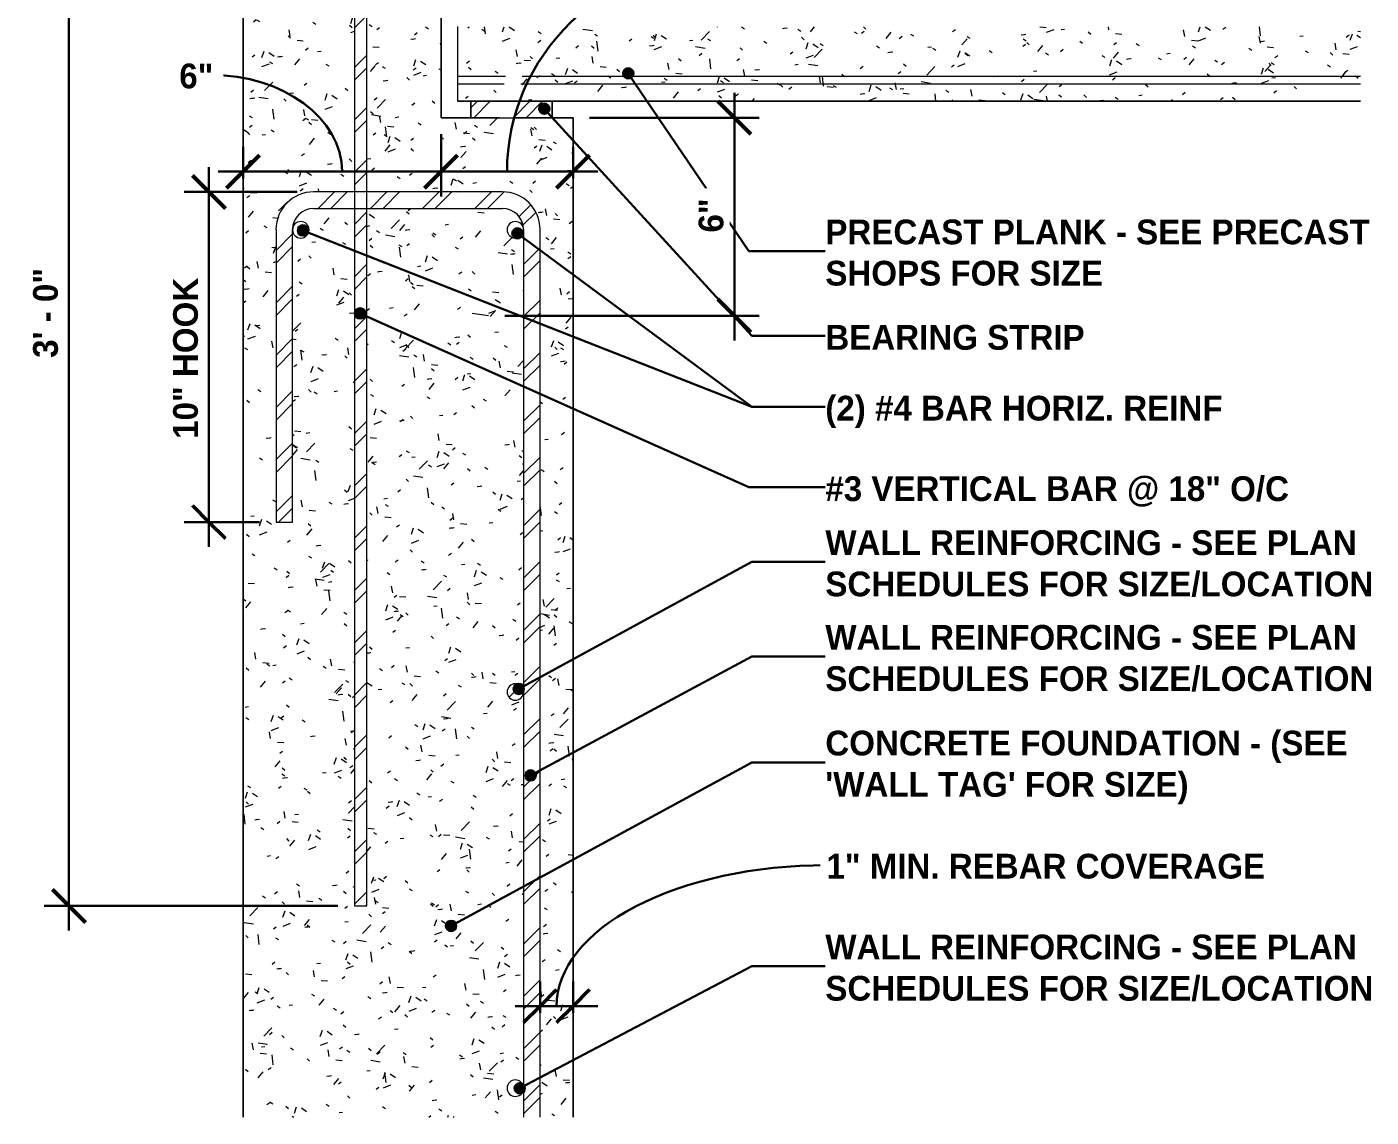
# Model space of a CAD drawing. Header units: inches. Extents: x -19229 to -222, y -6301 to 12387.
# Drawn here: x -975.86 to -935.13, y -88.9 to -55.88 of the extents above; entities that cross this region are included whole.
import ezdxf

# ---------------------------------------------------------------- set-up
doc = ezdxf.new("R2010")
doc.units = ezdxf.units.IN
doc.header["$MEASUREMENT"] = 0
for name, color, linetype, lineweight in [('A-ANNO-DIMS', 211, 'Continuous', 9), ('A-ANNO-DIMS-8', 211, 'Continuous', 9), ('A-ANNO-IDEN', 131, 'Continuous', 30), ('A-WALL', 113, 'Continuous', 9), ('A-WALL-PATT', 111, 'Continuous', 25)]:
    doc.layers.add(name, color=color, linetype=linetype, lineweight=lineweight)
doc.styles.add('Century Gothic_B_1', font='', dxfattribs={"height": 0.75})
doc.styles.get('Century Gothic_B_1').set_extended_font_data('Century Gothic', bold=True)
doc.dimstyles.new('OD__1_16__Tol__', dxfattribs={"dimscale": 12, "dimtxt": 0.783126, "dimasz": 0.083333, "dimexe": 0.0625, "dimexo": 0.041667, "dimgap": 0.010417, "dimtad": 1, "dimdec": 4, "dimrnd": 0.0625, "dimzin": 3, "dimdsep": 46, "dimlunit": 4, "dimtxsty": 'Century Gothic_B_1', "dimblk1": 'OBLIQUE', "dimblk2": 'OBLIQUE', "dimsah": 1, "dimcen": 0.09, "dimdle": 0.0625, "dimazin": 0, "dimtfac": 1, "dimtdec": 4, "dimtix": 1, "dimtmove": 1, "dimatfit": 3, "dimfxl": 1, "dimtvp": 1, "dimtfill": 1, "dimfrac": 2, "dimtolj": 1, "dimtzin": 0, "dimlwd": 30, "dimlwe": 30, "dimarcsym": 2})
doc.dimstyles.new('OD__1_16__Tol___1', dxfattribs={"dimscale": 12, "dimtxt": 0.783126, "dimasz": 0.083333, "dimexe": 0.0625, "dimexo": 0.041667, "dimgap": 0.010417, "dimtad": 1, "dimdec": 4, "dimrnd": 0.0625, "dimzin": 3, "dimdsep": 46, "dimlunit": 4, "dimtxsty": 'Century Gothic_B_1', "dimblk1": 'OBLIQUE', "dimblk2": 'OBLIQUE', "dimsah": 1, "dimcen": 0.09, "dimdle": 0.0625, "dimazin": 0, "dimtfac": 1, "dimtdec": 4, "dimtix": 1, "dimtmove": 0, "dimatfit": 3, "dimfxl": 1, "dimtvp": 1, "dimtfill": 1, "dimfrac": 2, "dimtolj": 1, "dimtzin": 0, "dimlwd": 30, "dimlwe": 30, "dimarcsym": 2})
pattern_1 = [(50, (2129.069, -109.351), (2.29529108, -0.20022947), [0.24, -2.64]), (355, (2129.069, -109.351), (-0.44391855, 2.40684884), [0.192, -2.112]), (100.451, (2129.26, -109.368), (1.85147686, 2.206452), [0.204, -2.244]), (46.184, (2129.069, -108.711), (3.41498314, -0.5298822), [0.36, -3.96]), (96.636, (2129.353, -108.755), (2.9907744, 3.1175039), [0.306, -3.365]), (351.184, (2129.069, -108.711), (2.9911175, 3.1174062), [0.288, -3.168]), (21, (2129.389, -108.871), (1.91043364, -1.28790384), [0.24, -2.64]), (326, (2129.389, -108.871), (0.77860356, 2.3202934), [0.192, -2.112]), (71.451, (2129.548, -108.978), (2.6890473, 1.0321926), [0.204, -2.244]), (37.5, (2129.069, -109.351), (0.038893785, 1.064692103), [0.106, -1.981, 0.106, -2.038, -2.12]), (37.5, (2129.069, -109.351), (0.038893785, 1.064692103), [-4.23, 0.106, -2.014]), (7.5, (2129.069, -109.351), (0.84152303, 1.26163425), [0.106, -1.117, 0.106, -1.933, -0.808]), (7.5, (2129.069, -109.351), (0.84152303, 1.26163425), [-3.261, 0.106, -0.702]), (327.5, (2128.355, -109.351), (1.707841713, -0.07187965), [0.106, -0.694, 0.106, -2.39, -3.312]), (327.5, (2128.355, -109.351), (1.707841713, -0.07187965), [-3.296, 0.106, -3.206]), (317.5, (2128.035, -109.351), (1.86586297, 0.32069512), [0.106, -0.934, 0.106, -1.552, -2.352]), (317.5, (2128.035, -109.351), (1.86586297, 0.32069512), [-2.698, 0.106, -2.246])]
pattern_2 = [(45, (2129.069, -109.351), (-0.791959595, 0.791959595), []), (45, (2129.069, -108.151), (-0.791959595, 0.791959595), [])]

# ---------------------------------------------------------------- blocks, each defined once
blk = doc.blocks.new('Dowel5 - Dowel-1884520-DETAIL - PRECAST _ CONC_ - PLANK PERPENDICULAR TO WALL')
at = {"layer": 'A-WALL-PATT', "lineweight": 9}
h = blk.add_hatch(dxfattribs=at)
h.set_pattern_fill('FP_17', color=55, style=0, pattern_type=2)
h.set_pattern_definition(pattern_1)
h.paths.add_polyline_path([(17161.424, -58.125), (17188.377, -58.125), (17188.377, -55.875), (17161.018, -55.875), (17161.018, -58.125)], flags=0)
h.paths.add_polyline_path([(17163.92, -48.376), (17188.377, -48.375), (17188.377, -46.125), (17161.018, -46.125), (17161.018, -48.375), (17163.913, -48.376)], flags=0)
at = {"layer": 'A-WALL'}
for p, q in [((17161.018, -55.859), (17161.018, -58.125)), ((17161.018, -55.875), (17161.018, -57.377)), ((17161.018, -57.377), (17161.018, -57.613)), ((17162.468, -57.377), (17161.018, -57.377)), ((17162.468, -57.377), (17161.018, -57.377)), ((17188.377, -57.377), (17162.973, -57.377)), ((17188.377, -57.377), (17162.973, -57.377)), ((17161.018, -57.613), (17161.018, -58.125)), ((17162.435, -57.613), (17161.018, -57.613)), ((17188.377, -57.613), (17162.94, -57.613)), ((17161.018, -58.125), (17188.377, -58.125)), ((17161.424, -58.125), (17161.018, -58.125)), ((17162.363, -58.125), (17161.424, -58.125)), ((17163.884, -58.125), (17162.868, -58.125)), ((17188.377, -58.125), (17163.884, -58.125))]:
    blk.add_line(p, q, dxfattribs=at)
blk = doc.blocks.new('Generic Models 78 - Generic Models 1-1884527-DETAIL - PRECAST _ CONC_ - PLANK PERPENDICULAR TO WALL')
at = {"layer": 'A-WALL-PATT', "lineweight": 9}
h = blk.add_hatch(dxfattribs=at)
h.set_pattern_fill('FP_18', color=55, style=0, pattern_type=2)
h.set_pattern_definition(pattern_2)
h.paths.add_polyline_path([(17162.367, -58.625), (17163.884, -58.625), (17163.884, -58.125), (17161.424, -58.125), (17161.424, -58.625), (17162.34, -58.625)], flags=0)
at = {"layer": 'A-WALL'}
for p, q in [((17163.884, -58.125), (17161.424, -58.125)), ((17161.424, -58.125), (17161.424, -58.625)), ((17161.424, -58.625), (17161.424, -58.125)), ((17161.424, -58.125), (17162.363, -58.125)), ((17162.868, -58.125), (17163.884, -58.125)), ((17163.884, -58.625), (17163.884, -58.125)), ((17163.884, -58.125), (17163.884, -58.625)), ((17161.424, -58.625), (17163.884, -58.625)), ((17162.293, -58.625), (17161.424, -58.625)), ((17163.884, -58.625), (17162.798, -58.625))]:
    blk.add_line(p, q, dxfattribs=at)
blk = doc.blocks.new('Generic Models 96 - Generic Models 1-1884575-DETAIL - PRECAST _ CONC_ - PLANK PERPENDICULAR TO WALL')
at = {"layer": 'A-WALL-PATT', "lineweight": 9}
h = blk.add_hatch(dxfattribs=at)
h.set_pattern_fill('FP_17', color=55, style=0, pattern_type=2)
h.set_pattern_definition(pattern_1)
h.paths.add_polyline_path([(17154.518, -88.897), (17163.018, -88.897), (17163.018, -62.014), (17162.996, -61.848), (17162.932, -61.694), (17162.83, -61.561), (17162.697, -61.459), (17162.543, -61.395), (17162.411, -61.378), (17161.954, -64.625), (17161.459, -64.556), (17161.906, -61.373), (17158.268, -61.373), (17158.268, -82.5), (17157.893, -82.5), (17157.893, -61.373), (17156.658, -61.373), (17156.493, -61.395), (17156.338, -61.459), (17156.205, -61.561), (17156.103, -61.694), (17156.039, -61.848), (17156.018, -62.021), (17156.018, -70.873), (17155.518, -70.873), (17155.518, -62.014), (17155.535, -61.816), (17155.586, -61.624), (17155.67, -61.444), (17155.785, -61.281), (17155.925, -61.14), (17156.088, -61.026), (17156.268, -60.942), (17156.46, -60.891), (17156.658, -60.873), (17157.893, -60.873), (17157.893, -50.438), (17157.743, -50.438), (17157.555, -50.412), (17157.306, -50.31), (17157.171, -50.197), (17157.073, -50.061), (17156.997, -49.943), (17156.951, -49.795), (17156.931, -49.625), (17156.931, -43.125), (17154.518, -43.125), (17154.518, -82.5)], flags=0)
h.paths.add_polyline_path([(17164.362, -88.897), (17164.518, -88.897), (17164.518, -58.625), (17162.798, -58.625), (17162.48, -60.882), (17162.575, -60.891), (17162.767, -60.942), (17162.947, -61.026), (17163.11, -61.14), (17163.251, -61.281), (17163.365, -61.444), (17163.449, -61.624), (17163.5, -61.816), (17163.518, -62.014), (17163.518, -88.897)], flags=0)
h.paths.add_polyline_path([(17162.768, -88.271), (17162.643, -88.238), (17162.551, -88.146), (17162.518, -88.021), (17162.551, -87.896), (17162.643, -87.805), (17162.768, -87.771), (17162.893, -87.805), (17162.984, -87.896), (17163.018, -88.021), (17162.984, -88.146), (17162.893, -88.238)], flags=0)
h.paths.add_polyline_path([(17162.768, -76.271), (17162.643, -76.238), (17162.551, -76.146), (17162.518, -76.021), (17162.551, -75.896), (17162.643, -75.805), (17162.768, -75.771), (17162.893, -75.805), (17162.984, -75.896), (17163.018, -76.021), (17162.984, -76.146), (17162.893, -76.238)], flags=0)
h.paths.add_polyline_path([(17162.768, -62.271), (17162.643, -62.238), (17162.551, -62.146), (17162.518, -62.021), (17162.551, -61.896), (17162.643, -61.805), (17162.768, -61.771), (17162.893, -61.805), (17162.984, -61.896), (17163.018, -62.021), (17162.984, -62.146), (17162.893, -62.238)], flags=0)
h.paths.add_polyline_path([(17156.268, -62.271), (17156.143, -62.238), (17156.051, -62.146), (17156.018, -62.021), (17156.051, -61.896), (17156.143, -61.805), (17156.268, -61.771), (17156.393, -61.805), (17156.484, -61.896), (17156.518, -62.021), (17156.484, -62.146), (17156.393, -62.238)], flags=0)
h.paths.add_polyline_path([(17161.771, -60.873), (17161.977, -60.873), (17162.293, -58.625), (17160.518, -58.625), (17160.518, -43.125), (17157.556, -43.125), (17157.556, -49.625), (17157.578, -49.719), (17157.653, -49.792), (17157.743, -49.813), (17157.893, -49.813), (17157.893, -47.125), (17157.914, -46.964), (17157.976, -46.813), (17158.076, -46.683), (17158.205, -46.584), (17158.356, -46.522), (17158.518, -46.5), (17158.679, -46.522), (17158.83, -46.584), (17158.96, -46.683), (17159.059, -46.813), (17159.121, -46.964), (17159.143, -47.125), (17159.143, -48.032), (17159.118, -48.125), (17159.049, -48.194), (17158.955, -48.219), (17158.861, -48.194), (17158.793, -48.125), (17158.768, -48.032), (17158.768, -47.125), (17158.734, -47), (17158.643, -46.909), (17158.518, -46.875), (17158.393, -46.909), (17158.301, -47), (17158.268, -47.125), (17158.268, -49.813), (17158.743, -49.813), (17158.743, -50.438), (17158.268, -50.438), (17158.268, -60.873), (17161.707, -60.873)], flags=0)
h.paths.add_polyline_path([(17158.518, -55.313), (17158.424, -55.288), (17158.355, -55.219), (17158.33, -55.125), (17158.355, -55.032), (17158.424, -54.963), (17158.518, -54.938), (17158.611, -54.963), (17158.68, -55.032), (17158.705, -55.125), (17158.68, -55.219), (17158.611, -55.288)], flags=0)
h.paths.add_polyline_path([(17158.518, -47.313), (17158.424, -47.288), (17158.355, -47.219), (17158.33, -47.125), (17158.355, -47.032), (17158.424, -46.963), (17158.518, -46.938), (17158.611, -46.963), (17158.68, -47.032), (17158.705, -47.125), (17158.68, -47.219), (17158.611, -47.288)], flags=0)
h = blk.add_hatch(dxfattribs=at)
h.set_pattern_fill('FP_17', color=55, style=0, pattern_type=2)
h.set_pattern_definition(pattern_1)
h.paths.add_polyline_path([(17158.307, -50.438), (17158.743, -50.438), (17158.743, -49.813), (17158.268, -49.813), (17158.268, -50.438)], flags=0)
h.paths.add_polyline_path([(17157.893, -50.438), (17157.893, -49.813), (17157.743, -49.813), (17157.649, -49.791), (17157.578, -49.719), (17157.556, -49.625), (17157.553, -43.125), (17156.931, -43.125), (17156.931, -49.625), (17156.951, -49.795), (17157, -49.947), (17157.121, -50.131), (17157.171, -50.197), (17157.306, -50.31), (17157.515, -50.396), (17157.567, -50.417), (17157.743, -50.438)], flags=0)
at = {"layer": 'A-WALL'}
for p, q in [((17154.518, -43.125), (17156.931, -43.125)), ((17154.518, -88.897), (17154.518, -43.125)), ((17154.518, -43.125), (17154.518, -88.897)), ((17160.518, -43.125), (17154.518, -43.125)), ((17157.556, -43.125), (17160.018, -43.125)), ((17160.018, -43.125), (17160.518, -43.125)), ((17160.518, -43.125), (17160.518, -46.125)), ((17160.518, -58.625), (17160.518, -43.125)), ((17160.518, -46.125), (17160.518, -58.625)), ((17160.518, -58.625), (17161.424, -58.625)), ((17161.424, -58.625), (17160.518, -58.625)), ((17161.424, -58.625), (17162.293, -58.625)), ((17162.293, -58.625), (17161.424, -58.625)), ((17162.798, -58.625), (17163.884, -58.625)), ((17163.884, -58.625), (17162.798, -58.625)), ((17163.884, -58.625), (17164.518, -58.625)), ((17164.518, -58.625), (17163.884, -58.625)), ((17164.518, -58.625), (17164.518, -88.897)), ((17164.518, -88.897), (17164.518, -58.625))]:
    blk.add_line(p, q, dxfattribs=at)
blk = doc.blocks.new('Generic Models 80 - Generic Models 1-1884653-DETAIL - PRECAST _ CONC_ - PLANK PERPENDICULAR TO WALL')
at = {"layer": 'A-WALL-PATT', "lineweight": 9}
h = blk.add_hatch(dxfattribs=at)
h.set_pattern_fill('FP_18', color=55, style=0, pattern_type=2)
h.set_pattern_definition(pattern_2)
h.paths.add_polyline_path([(17163.018, -88.897), (17163.518, -88.897), (17163.518, -62.014), (17163.5, -61.816), (17163.449, -61.624), (17163.365, -61.444), (17163.251, -61.281), (17163.11, -61.14), (17162.947, -61.026), (17162.767, -60.942), (17162.575, -60.891), (17162.355, -60.873), (17158.268, -60.873), (17158.268, -61.373), (17162.404, -61.377), (17162.543, -61.395), (17162.697, -61.459), (17162.83, -61.561), (17162.932, -61.694), (17162.996, -61.848), (17163.018, -62.014), (17163.018, -78.313)], flags=0)
h.paths.add_polyline_path([(17156.018, -70.873), (17156.018, -62.014), (17156.039, -61.848), (17156.103, -61.694), (17156.205, -61.561), (17156.338, -61.459), (17156.493, -61.395), (17156.658, -61.373), (17157.893, -61.373), (17157.893, -60.873), (17156.658, -60.873), (17156.46, -60.891), (17156.268, -60.942), (17156.088, -61.026), (17155.925, -61.14), (17155.785, -61.281), (17155.67, -61.444), (17155.586, -61.624), (17155.535, -61.816), (17155.518, -62.014), (17155.518, -70.873)], flags=0)
at = {"layer": 'A-WALL'}
for p, q in [((17162.377, -60.873), (17156.658, -60.873)), ((17156.658, -61.373), (17162.377, -61.373)), ((17155.518, -62.014), (17155.518, -70.873)), ((17156.018, -70.873), (17156.018, -62.014)), ((17163.018, -62.014), (17163.018, -88.897)), ((17163.518, -88.897), (17163.518, -62.014)), ((17155.518, -70.873), (17156.018, -70.873))]:
    blk.add_line(p, q, dxfattribs=at)
for centre, radius, start, end in [((17156.658, -62.014), 1.141, 90, 180), ((17162.377, -62.014), 1.141, 360, 90), ((17156.658, -62.014), 0.641, 90, 180), ((17162.377, -62.014), 0.641, 0, 90)]:
    blk.add_arc(centre, radius, start, end, dxfattribs=at)
blk = doc.blocks.new('Generic Models 82 - Generic Models 1-1884682-DETAIL - PRECAST _ CONC_ - PLANK PERPENDICULAR TO WALL')
at = {"layer": 'A-WALL-PATT', "lineweight": 9}
h = blk.add_hatch(dxfattribs=at)
h.set_pattern_fill('FP_18', color=55, style=0, pattern_type=2)
h.set_pattern_definition(pattern_2)
h.paths.add_polyline_path([(17162.768, -76.271), (17162.893, -76.238), (17162.984, -76.146), (17163.018, -76.021), (17162.984, -75.896), (17162.893, -75.805), (17162.768, -75.771), (17162.643, -75.805), (17162.551, -75.896), (17162.518, -76.021), (17162.551, -76.146), (17162.643, -76.238), (17162.758, -76.269)], flags=0)
at = {"layer": 'A-WALL'}
for start, end in [(0, 180), (180, 0)]:
    blk.add_arc((17162.768, -76.021), 0.25, start, end, dxfattribs=at)
blk = doc.blocks.new('Generic Models 84 - Generic Models 1-1884692-DETAIL - PRECAST _ CONC_ - PLANK PERPENDICULAR TO WALL')
at = {"layer": 'A-WALL-PATT', "lineweight": 9}
h = blk.add_hatch(dxfattribs=at)
h.set_pattern_fill('FP_18', color=55, style=0, pattern_type=2)
h.set_pattern_definition(pattern_2)
h.paths.add_polyline_path([(17162.768, -88.271), (17162.893, -88.238), (17162.984, -88.146), (17163.018, -88.021), (17162.984, -87.896), (17162.893, -87.805), (17162.768, -87.771), (17162.643, -87.805), (17162.551, -87.896), (17162.518, -88.021), (17162.551, -88.146), (17162.643, -88.238)], flags=0)
at = {"layer": 'A-WALL'}
for start, end in [(0, 180), (180, 0)]:
    blk.add_arc((17162.768, -88.021), 0.25, start, end, dxfattribs=at)
blk = doc.blocks.new('Dowel12 - Dowel-1935210-DETAIL - PRECAST _ CONC_ - PLANK PERPENDICULAR TO WALL')
at = {"layer": 'A-WALL'}
blk.add_line((17161.954, -64.625), (17161.459, -64.556), dxfattribs=at)
blk = doc.blocks.new('Generic Models 38 - Generic Models 1-1936172-DETAIL - PRECAST _ CONC_ - PLANK PERPENDICULAR TO WALL')
at = {"layer": 'A-WALL'}
for start, end in [(0, 180), (180, 0)]:
    blk.add_arc((17162.768, -62.021), 0.25, start, end, dxfattribs=at)
blk = doc.blocks.new('Generic Models 39 - Generic Models 1-1936182-DETAIL - PRECAST _ CONC_ - PLANK PERPENDICULAR TO WALL')
at = {"layer": 'A-WALL'}
for start, end in [(0, 180), (180, 0)]:
    blk.add_arc((17156.268, -62.021), 0.25, start, end, dxfattribs=at)
blk = doc.blocks.new('Generic Models 41 - Generic Models 1-1939475-DETAIL - PRECAST _ CONC_ - PLANK PERPENDICULAR TO WALL')
at = {"layer": 'A-WALL-PATT', "lineweight": 9}
h = blk.add_hatch(dxfattribs=at)
h.set_pattern_fill('FP_18', color=55, style=0, pattern_type=2)
h.set_pattern_definition(pattern_2)
h.paths.add_polyline_path([(17157.893, -82.5), (17158.268, -82.5), (17158.268, -47.125), (17158.301, -47), (17158.393, -46.909), (17158.518, -46.875), (17158.643, -46.909), (17158.734, -47), (17158.768, -47.125), (17158.768, -48.032), (17158.793, -48.125), (17158.861, -48.194), (17158.955, -48.219), (17159.049, -48.194), (17159.118, -48.125), (17159.143, -48.032), (17159.143, -47.125), (17159.121, -46.964), (17159.059, -46.813), (17158.96, -46.683), (17158.83, -46.584), (17158.679, -46.522), (17158.518, -46.5), (17158.356, -46.522), (17158.205, -46.584), (17158.076, -46.683), (17157.976, -46.813), (17157.914, -46.964), (17157.893, -47.125), (17157.893, -72.407)], flags=0)
at = {"layer": 'A-WALL'}
for p, q in [((17157.893, -47.125), (17157.893, -82.5)), ((17158.268, -82.5), (17158.268, -47.125)), ((17158.768, -47.125), (17158.768, -48.032)), ((17159.143, -48.032), (17159.143, -47.125)), ((17157.893, -82.5), (17158.268, -82.5))]:
    blk.add_line(p, q, dxfattribs=at)
for centre, radius, start, end in [((17158.518, -47.125), 0.625, 0, 180), ((17158.518, -47.125), 0.25, 0, 180), ((17158.955, -48.032), 0.188, 180, 0)]:
    blk.add_arc(centre, radius, start, end, dxfattribs=at)
blk = doc.blocks.new('DIMBLOCK12-DETAIL - PRECAST _ CONC_ - PLANK PERPENDICULAR TO WALL')
at = {"layer": 'A-ANNO-DIMS-8', "lineweight": 30}
for p, q in [((-963.308, -59.125), (-963.308, -61.009)), ((-963.308, -60.259), (-963.308, -59.125)), ((-959.308, -60.466), (-959.308, -59.509)), ((-958.558, -60.259), (-963.308, -60.259)), ((-959.308, -60.259), (-959.308, -60.466))]:
    blk.add_line(p, q, dxfattribs=at)
at = {"layer": 'A-ANNO-DIMS-8', "lineweight": 50}
for p, q in [((-963.308, -60.259), (-962.808, -59.759)), ((-959.308, -60.259), (-958.808, -59.759)), ((-963.308, -60.259), (-963.808, -60.759)), ((-959.308, -60.259), (-959.808, -60.759))]:
    blk.add_line(p, q, dxfattribs=at)
at = {"layer": 'A-ANNO-DIMS-8', "lineweight": 30}
blk.add_ellipse((-954.702, -60.259), major_axis=(6.606, 0), ratio=0.968978, start_param=1.570796, end_param=3.141593, dxfattribs=at)
at = {"layer": 'A-ANNO-DIMS-8', "color": 0, "lineweight": 30, "insert": (-954.702, -53.511), "char_height": 0.75, "width": 1.14859, "attachment_point": 1, "line_spacing_factor": 0.984502, "style": 'Century Gothic_B_1', "bg_fill": 3, "box_fill_scale": 1.25, "bg_fill_color": 256, "bg_fill_true_color": 13158600, "bg_fill_transparency": 0}
blk.add_mtext('4"', dxfattribs=at)
blk = doc.blocks.new('_Oblique')
at = {"color": 0, "linetype": 'ByBlock', "lineweight": -2}
blk.add_line((-0.5, -0.5), (0.5, 0.5), dxfattribs=at)
blk = doc.blocks.new('DIMBLOCK13-DETAIL - PRECAST _ CONC_ - PLANK PERPENDICULAR TO WALL')
at = {"layer": 'A-ANNO-DIMS-8', "lineweight": 30}
for p, q in [((-963.308, -59.125), (-963.308, -61.009)), ((-963.308, -60.259), (-963.308, -59.125)), ((-969.308, -60.466), (-969.308, -59.509)), ((-963.308, -60.259), (-970.058, -60.259)), ((-969.308, -60.259), (-969.308, -60.466))]:
    blk.add_line(p, q, dxfattribs=at)
at = {"layer": 'A-ANNO-DIMS-8', "lineweight": 50}
for p, q in [((-969.308, -60.259), (-968.808, -59.759)), ((-963.308, -60.259), (-962.808, -59.759)), ((-969.308, -60.259), (-969.808, -60.759)), ((-963.308, -60.259), (-963.808, -60.759))]:
    blk.add_line(p, q, dxfattribs=at)
at = {"layer": 'A-ANNO-DIMS-8', "lineweight": 30}
blk.add_ellipse((-970.282, -60.259), major_axis=(3.974, 0), ratio=0.736599, start_param=0, end_param=1.570796, dxfattribs=at)
at = {"layer": 'A-ANNO-DIMS-8', "color": 0, "lineweight": 30, "insert": (-971.239, -56.986), "char_height": 0.75, "width": 1.14859, "attachment_point": 1, "line_spacing_factor": 0.984502, "style": 'Century Gothic_B_1', "bg_fill": 3, "box_fill_scale": 1.25, "bg_fill_color": 256, "bg_fill_true_color": 13158600, "bg_fill_transparency": 0}
blk.add_mtext('6"', dxfattribs=at)
blk = doc.blocks.new('DIMBLOCK14-DETAIL - PRECAST _ CONC_ - PLANK PERPENDICULAR TO WALL')
at = {"layer": 'A-ANNO-DIMS-8', "lineweight": 30}
for p, q in [((-960.308, -85.743), (-960.308, -84.786)), ((-959.308, -85.743), (-959.308, -84.786)), ((-958.558, -85.536), (-961.058, -85.536)), ((-960.308, -85.536), (-960.308, -85.743)), ((-959.308, -85.536), (-959.308, -85.743))]:
    blk.add_line(p, q, dxfattribs=at)
at = {"layer": 'A-ANNO-DIMS-8', "lineweight": 50}
for p, q in [((-960.308, -85.536), (-959.808, -85.036)), ((-959.308, -85.536), (-958.808, -85.036)), ((-960.308, -85.536), (-960.808, -86.036)), ((-959.308, -85.536), (-959.808, -86.036))]:
    blk.add_line(p, q, dxfattribs=at)
at = {"layer": 'A-ANNO-DIMS-8', "lineweight": 30}
blk.add_ellipse((-951.631, -85.536), major_axis=(8.177, 0), ratio=0.521957, start_param=1.570796, end_param=3.141593, dxfattribs=at)
at = {"layer": 'A-ANNO-DIMS-8', "color": 0, "lineweight": 30, "insert": (-951.631, -80.922), "char_height": 0.75, "width": 15.72219, "attachment_point": 1, "line_spacing_factor": 0.984502, "style": 'Century Gothic_B_1', "bg_fill": 3, "box_fill_scale": 1.25, "bg_fill_color": 256, "bg_fill_true_color": 13158600, "bg_fill_transparency": 0}
blk.add_mtext('1" MIN. REBAR COVERAGE', dxfattribs=at)
blk = doc.blocks.new('DIMBLOCK16-DETAIL - PRECAST _ CONC_ - PLANK PERPENDICULAR TO WALL')
at = {"layer": 'A-ANNO-DIMS-8', "lineweight": 30}
for p, q in [((-970.34, -60.123), (-970.34, -71.623)), ((-967.667, -60.873), (-971.09, -60.873)), ((-970.34, -60.873), (-967.667, -60.873)), ((-968.808, -70.873), (-971.09, -70.873)), ((-970.34, -70.873), (-968.808, -70.873))]:
    blk.add_line(p, q, dxfattribs=at)
at = {"layer": 'A-ANNO-DIMS-8', "lineweight": 50}
for p, q in [((-970.34, -60.873), (-970.84, -60.373)), ((-970.34, -60.873), (-969.84, -61.373)), ((-970.34, -70.873), (-970.84, -70.373)), ((-970.34, -70.873), (-969.84, -71.373))]:
    blk.add_line(p, q, dxfattribs=at)
at = {"layer": 'A-ANNO-DIMS-8', "color": 0, "lineweight": 30, "insert": (-971.426, -68.353), "char_height": 0.75, "width": 5.95176, "attachment_point": 1, "rotation": 90, "line_spacing_factor": 0.984502, "style": 'Century Gothic_B_1', "bg_fill": 3, "box_fill_scale": 1.25, "bg_fill_color": 256, "bg_fill_true_color": 13158600, "bg_fill_transparency": 0}
blk.add_mtext('10" HOOK', dxfattribs=at)
blk = doc.blocks.new('DIMBLOCK17-DETAIL - PRECAST _ CONC_ - PLANK PERPENDICULAR TO WALL')
at = {"layer": 'A-ANNO-DIMS-8', "lineweight": 50}
for p, q in [((-954.417, -58.625), (-954.917, -58.125)), ((-954.417, -58.625), (-953.917, -59.125)), ((-954.417, -64.625), (-954.917, -64.125)), ((-954.417, -64.625), (-953.917, -65.125))]:
    blk.add_line(p, q, dxfattribs=at)
at = {"layer": 'A-ANNO-DIMS-8', "lineweight": 30}
for p, q in [((-954.417, -57.875), (-954.417, -65.375)), ((-958.808, -58.625), (-953.667, -58.625)), ((-954.417, -58.625), (-958.808, -58.625)), ((-961.371, -64.625), (-953.667, -64.625)), ((-954.417, -64.625), (-961.371, -64.625))]:
    blk.add_line(p, q, dxfattribs=at)
at = {"layer": 'A-ANNO-DIMS-8', "color": 0, "lineweight": 30, "insert": (-955.503, -62.104), "char_height": 0.75, "width": 1.14859, "attachment_point": 1, "rotation": 90, "line_spacing_factor": 0.984502, "style": 'Century Gothic_B_1', "bg_fill": 3, "box_fill_scale": 1.25, "bg_fill_color": 256, "bg_fill_true_color": 13158600, "bg_fill_transparency": 0}
blk.add_mtext('6"', dxfattribs=at)
blk = doc.blocks.new('DIMBLOCK20-DETAIL - PRECAST _ CONC_ - PLANK PERPENDICULAR TO WALL')
at = {"layer": 'A-ANNO-DIMS-8', "lineweight": 50}
for p, q in [((-974.583, -46.5), (-975.083, -46)), ((-974.583, -46.5), (-974.083, -47)), ((-974.583, -82.5), (-975.083, -82)), ((-974.583, -82.5), (-974.083, -83))]:
    blk.add_line(p, q, dxfattribs=at)
at = {"layer": 'A-ANNO-DIMS-8', "lineweight": 30}
for p, q in [((-974.583, -45.75), (-974.583, -83.25)), ((-965.808, -46.5), (-975.333, -46.5)), ((-974.583, -46.5), (-965.808, -46.5)), ((-966.433, -82.5), (-975.333, -82.5)), ((-974.583, -82.5), (-966.433, -82.5))]:
    blk.add_line(p, q, dxfattribs=at)
at = {"layer": 'A-ANNO-DIMS-8', "color": 0, "lineweight": 30, "insert": (-975.669, -65.899), "char_height": 0.75, "width": 3.35626, "attachment_point": 1, "rotation": 90, "line_spacing_factor": 0.984502, "style": 'Century Gothic_B_1', "bg_fill": 3, "box_fill_scale": 1.25, "bg_fill_color": 256, "bg_fill_true_color": 13158600, "bg_fill_transparency": 0}
blk.add_mtext('3\' - 0"', dxfattribs=at)

msp = doc.modelspace()

# ---------------------------------------------------------------- hatches: boundary and pattern name
at = {"layer": 'A-ANNO-IDEN'}
h = msp.add_hatch(color=256, dxfattribs=at)
edge = h.paths.add_edge_path(flags=0)
edge.add_arc((-965.76024, -64.55553), 0.15625, 0, 360)
h = msp.add_hatch(color=256, dxfattribs=at)
edge = h.paths.add_edge_path(flags=0)
edge.add_arc((-960.95251, -75.92649), 0.15625, 0, 360)
h = msp.add_hatch(color=256, dxfattribs=at)
edge = h.paths.add_edge_path(flags=0)
edge.add_arc((-960.59424, -78.54713), 0.15625, 0, 360)
h = msp.add_hatch(color=256, dxfattribs=at)
edge = h.paths.add_edge_path(flags=0)
edge.add_arc((-963.00465, -83.1065), 0.15625, 0, 360)
h = msp.add_hatch(color=256, dxfattribs=at)
edge = h.paths.add_edge_path(flags=0)
edge.add_arc((-960.92337, -88.02557), 0.15625, 0, 360)

# ---------------------------------------------------------------- linework, layer by layer
for p, q in [((-953.98204, -62.66887), (-951.66407, -62.66887)), ((-953.88893, -65.23766), (-951.66407, -65.23766)), ((-953.88893, -67.38174), (-951.66407, -67.38174)), ((-953.88893, -67.38174), (-951.66407, -67.38174)), ((-953.98204, -69.82029), (-951.66407, -69.82029)), ((-960.95251, -75.92649), (-953.88893, -72.08176)), ((-953.88893, -72.08176), (-951.66407, -72.08176)), ((-960.59424, -78.54713), (-953.88893, -74.94909)), ((-953.88893, -74.94909), (-951.66407, -74.94909)), ((-963.00465, -83.1065), (-953.88893, -78.15152)), ((-953.88893, -78.15152), (-951.66407, -78.15152))]:
    msp.add_line(p, q, dxfattribs=at)
for centre in [(-965.76024, -64.55553), (-960.95251, -75.92649), (-960.59424, -78.54713), (-963.00465, -83.1065), (-960.92337, -88.02557)]:
    msp.add_circle(centre, 0.15625, dxfattribs=at)

# ---------------------------------------------------------------- block references
at = {"layer": 'A-WALL'}
for name in ['Generic Models 96 - Generic Models 1-1884575-DETAIL - PRECAST _ CONC_ - PLANK PERPENDICULAR TO WALL', 'Dowel5 - Dowel-1884520-DETAIL - PRECAST _ CONC_ - PLANK PERPENDICULAR TO WALL', 'Dowel12 - Dowel-1935210-DETAIL - PRECAST _ CONC_ - PLANK PERPENDICULAR TO WALL', 'Generic Models 41 - Generic Models 1-1939475-DETAIL - PRECAST _ CONC_ - PLANK PERPENDICULAR TO WALL', 'Generic Models 78 - Generic Models 1-1884527-DETAIL - PRECAST _ CONC_ - PLANK PERPENDICULAR TO WALL', 'Generic Models 80 - Generic Models 1-1884653-DETAIL - PRECAST _ CONC_ - PLANK PERPENDICULAR TO WALL', 'Generic Models 39 - Generic Models 1-1936182-DETAIL - PRECAST _ CONC_ - PLANK PERPENDICULAR TO WALL', 'Generic Models 38 - Generic Models 1-1936172-DETAIL - PRECAST _ CONC_ - PLANK PERPENDICULAR TO WALL', 'Generic Models 82 - Generic Models 1-1884682-DETAIL - PRECAST _ CONC_ - PLANK PERPENDICULAR TO WALL', 'Generic Models 84 - Generic Models 1-1884692-DETAIL - PRECAST _ CONC_ - PLANK PERPENDICULAR TO WALL']:
    msp.add_blockref(name, (-18123.82569, 0), dxfattribs=at)

# ---------------------------------------------------------------- texts
at = {"layer": 'A-ANNO-IDEN', "lineweight": 9, "char_height": 0.75, "attachment_point": 1, "style": 'Century Gothic_B_1'}
for s, insert, width in [('PRECAST PLANK - SEE PRECAST', (-951.66407, -61.71014), 18.71025), ('SHOPS FOR SIZE', (-951.66407, -62.96014), 9.595), ('BEARING STRIP', (-951.66407, -64.90413), 8.96375), ('(2) #4 BAR HORIZ. REINF', (-951.66407, -67.04821), 14.544), ('(2) #4 BAR HORIZ. REINF', (-951.66407, -67.04821), 14.544), ('#3 VERTICAL BAR @ 18" O/C', (-951.66407, -69.48676), 17.069), ('WALL REINFORCING - SEE PLAN', (-951.66407, -71.12304), 19.0385), ('SCHEDULES FOR SIZE/LOCATION', (-951.66407, -72.37304), 19.56875), ('WALL REINFORCING - SEE PLAN', (-951.66407, -73.99036), 19.0385), ('SCHEDULES FOR SIZE/LOCATION', (-951.66407, -75.24036), 19.56875), ('CONCRETE FOUNDATION - (SEE', (-951.66407, -77.19279), 19.11425), ("'WALL TAG' FOR SIZE)", (-951.66407, -78.44279), 12.726)]:
    msp.add_mtext(s, dxfattribs=dict(at, insert=insert, width=width))

# ---------------------------------------------------------------- next in the draw order: dimensions: what is measured, and where the dimension line sits
at = {"layer": 'A-ANNO-DIMS', "lineweight": 30}
for base, p1, p2, override, picture, middle in [((-963.30804, -60.25898), (-959.30804, -60.96609), (-963.30804, -58.62528), {"dimpost": '<>', "dimfxl": 4.634587}, 'DIMBLOCK12-DETAIL - PRECAST _ CONC_ - PLANK PERPENDICULAR TO WALL', (-954.12732, -54.0115)), ((-960.30804, -85.53632), (-959.30804, -86.24343), (-960.30804, -86.24343), {"dimpost": '<>MIN. REBAR COVERAGE', "dimfxl": 1}, 'DIMBLOCK14-DETAIL - PRECAST _ CONC_ - PLANK PERPENDICULAR TO WALL', (-943.77025, -81.42244))]:
    dim = msp.add_linear_dim(base=base, p1=p1, p2=p2, dimstyle='OD__1_16__Tol__', override=override, dxfattribs=at)
    dim.commit()
    dim.dimension.update_dxf_attribs({"geometry": picture, "text_midpoint": middle, "dimtype": 160})

# ---------------------------------------------------------------- next in the draw order: hatches: boundary and pattern name
at = {"layer": 'A-ANNO-IDEN'}
h = msp.add_hatch(color=256, dxfattribs=at)
edge = h.paths.add_edge_path(flags=0)
edge.add_arc((-957.63469, -57.282), 0.15625, 0, 360)
h = msp.add_hatch(color=256, dxfattribs=at)
edge = h.paths.add_edge_path(flags=0)
edge.add_arc((-960.18056, -58.35255), 0.15625, 0, 360)

# ---------------------------------------------------------------- next in the draw order: linework, layer by layer
for p, q in [((-957.63469, -57.282), (-953.98204, -62.66887)), ((-960.18056, -58.35255), (-953.88893, -65.23766)), ((-960.92337, -88.02557), (-953.88893, -84.32817)), ((-953.88893, -84.32817), (-951.66407, -84.32817))]:
    msp.add_line(p, q, dxfattribs=at)
for centre in [(-957.63469, -57.282), (-960.18056, -58.35255)]:
    msp.add_circle(centre, 0.15625, dxfattribs=at)

# ---------------------------------------------------------------- next in the draw order: texts
at = {"layer": 'A-ANNO-IDEN', "lineweight": 9, "char_height": 0.75, "attachment_point": 1, "style": 'Century Gothic_B_1'}
for s, insert, width in [('WALL REINFORCING - SEE PLAN', (-951.66407, -83.36944), 19.0385), ('SCHEDULES FOR SIZE/LOCATION', (-951.66407, -84.61944), 19.56875)]:
    msp.add_mtext(s, dxfattribs=dict(at, insert=insert, width=width))

# ---------------------------------------------------------------- next in the draw order: dimensions: what is measured, and where the dimension line sits
at = {"layer": 'A-ANNO-DIMS', "lineweight": 30}
dim = msp.add_linear_dim(base=(-969.30804, -60.25898), p1=(-963.30804, -58.62528), p2=(-969.30804, -60.96609), dimstyle='OD__1_16__Tol__', override={"dimpost": '<>', "dimfxl": 6.44045}, dxfattribs=at)
dim.commit()
dim.dimension.update_dxf_attribs({"geometry": 'DIMBLOCK13-DETAIL - PRECAST _ CONC_ - PLANK PERPENDICULAR TO WALL', "text_midpoint": (-970.66483, -57.48578), "dimtype": 160})

# ---------------------------------------------------------------- next in the draw order: dimensions: what is measured, and where the dimension line sits
for base, p1, p2, override, picture, middle in [((-954.41687, -64.62528), (-959.30804, -58.62528), (-961.87137, -64.62528), {"dimpost": '<>', "dimfxl": 6.524621}, 'DIMBLOCK17-DETAIL - PRECAST _ CONC_ - PLANK PERPENDICULAR TO WALL', (-954.93574, -61.62528)), ((-970.34001, -70.87321), (-967.16732, -60.87321), (-968.30804, -70.87321), {"dimpost": '<>HOOK', "dimfxl": 10.064851}, 'DIMBLOCK16-DETAIL - PRECAST _ CONC_ - PLANK PERPENDICULAR TO WALL', (-970.85887, -65.87321))]:
    dim = msp.add_linear_dim(base=base, p1=p1, p2=p2, angle=90, dimstyle='OD__1_16__Tol___1', override=override, dxfattribs=at)
    dim.commit()
    dim.dimension.update_dxf_attribs({"geometry": picture, "text_midpoint": middle})

# ---------------------------------------------------------------- next in the draw order: hatches: boundary and pattern name
at = {"layer": 'A-ANNO-IDEN'}
h = msp.add_hatch(color=256, dxfattribs=at)
edge = h.paths.add_edge_path(flags=0)
edge.add_arc((-967.49158, -62.03858), 0.15625, 0, 360)
h = msp.add_hatch(color=256, dxfattribs=at)
edge = h.paths.add_edge_path(flags=0)
edge.add_arc((-960.99159, -62.12835), 0.15625, 0, 360)

# ---------------------------------------------------------------- next in the draw order: linework, layer by layer
for p, q in [((-967.49158, -62.03858), (-953.88893, -67.38174)), ((-960.99159, -62.12835), (-953.88893, -67.38174)), ((-965.76024, -64.55553), (-953.98204, -69.82029))]:
    msp.add_line(p, q, dxfattribs=at)
for centre in [(-967.49158, -62.03858), (-960.99159, -62.12835)]:
    msp.add_circle(centre, 0.15625, dxfattribs=at)

# ---------------------------------------------------------------- next in the draw order: dimensions: what is measured, and where the dimension line sits
at = {"layer": 'A-ANNO-DIMS', "lineweight": 30}
dim = msp.add_linear_dim(base=(-974.58252, -82.50028), p1=(-965.30804, -46.50028), p2=(-965.93304, -82.50028), angle=90, dimstyle='OD__1_16__Tol___1', override={"dimpost": '<>', "dimfxl": 36.005425}, dxfattribs=at)
dim.commit()
dim.dimension.update_dxf_attribs({"geometry": 'DIMBLOCK20-DETAIL - PRECAST _ CONC_ - PLANK PERPENDICULAR TO WALL', "text_midpoint": (-975.10139, -64.50028)})

doc.saveas('drawing.dxf')
